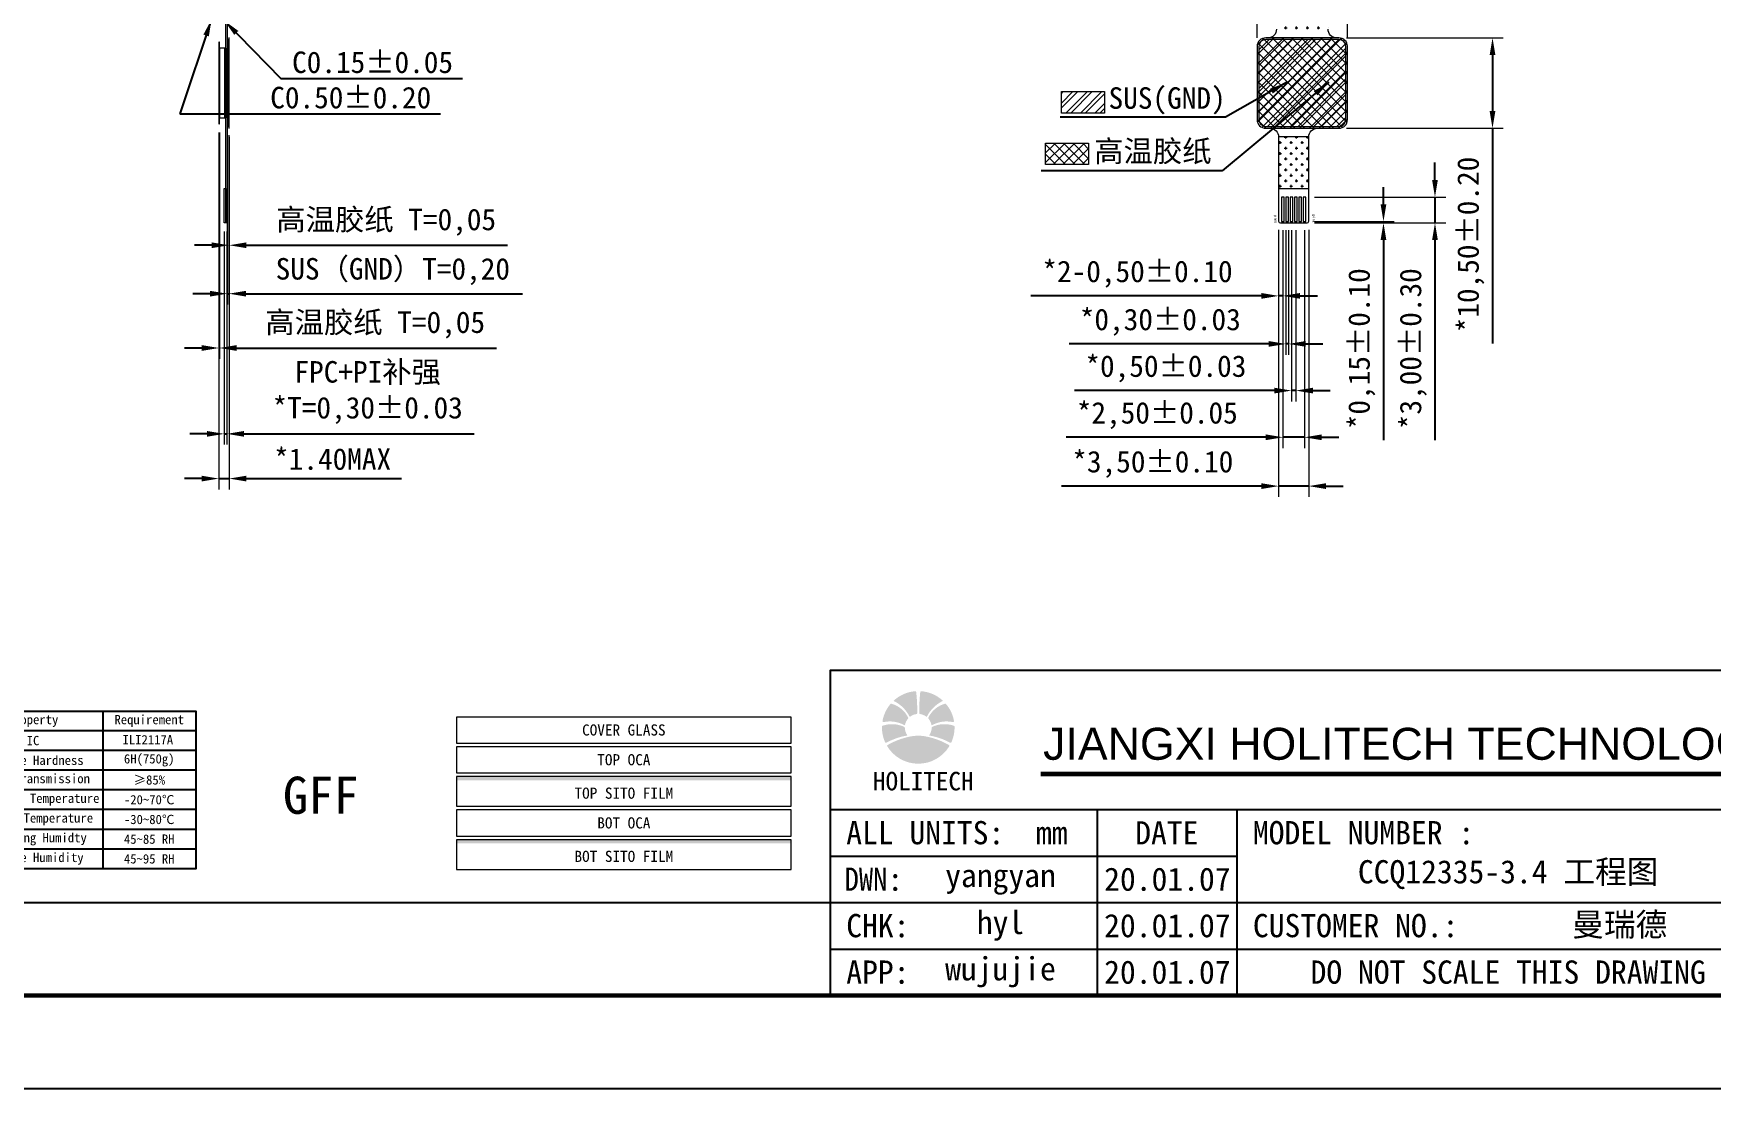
# Model space of a CAD drawing. Header units: millimetres. Extents: x 1950 to 4611, y 2266 to 2867.
# Drawn here: x 2155.8 to 2350.7, y 2546.2 to 2668.8 of the extents above; entities that cross this region are included whole.
import ezdxf

# ---------------------------------------------------------------- set-up
doc = ezdxf.new("R2010")
doc.units = ezdxf.units.MM
for name, color, linetype, lineweight in [('Cover Lens', 152, 'Continuous', 0), ('EMI', 5, 'Continuous', 0), ('FPC', 30, 'Continuous', 0), ('FPC Stiffener', 7, 'Continuous', 0), ('OCA', 3, 'Continuous', 0), ('Sensor', 6, 'Continuous', 0)]:
    doc.layers.add(name, color=color, linetype=linetype, lineweight=lineweight)
for name, color, linetype in [('Dim', 4, 'Continuous'), ('ITO', 6, 'Continuous'), ('Mylar', 2, 'Continuous')]:
    doc.layers.add(name, color=color, linetype=linetype)
doc.styles.add('Arial', font='arial.ttf')
doc.styles.add('宋体', font='')
doc.styles.get('宋体').set_extended_font_data('SimSun')
doc.dimstyles.new('DIM', dxfattribs={"dimtxt": 2.5, "dimasz": 2, "dimexe": 1.25, "dimexo": 1, "dimgap": 1, "dimtad": 1, "dimzin": 1, "dimtxsty": '宋体', "dimcen": 2.5, "dimazin": 0, "dimtfac": 1, "dimtmove": 0, "dimatfit": 3, "dimfxl": 0, "dimlwe": 0, "dimarcsym": 0})

# ---------------------------------------------------------------- blocks, each defined once
blk = doc.blocks.new('*D265')
at = {"layer": 'Defpoints', "color": 0}
for p in [(2178.273090047418, 2658.004123443041), (2178.473090047419, 2658.004123443041), (2178.473090047419, 2638.573944876743)]:
    blk.add_point(p, dxfattribs=at)
at = {"layer": 'Dim', "color": 0, "lineweight": 0}
for p, q in [((2178.273090047418, 2657.004123443041), (2178.273090047418, 2637.323944876743)), ((2178.473090047419, 2657.004123443041), (2178.473090047419, 2637.323944876743))]:
    blk.add_line(p, q, dxfattribs=at)
at = {"layer": 'Dim', "color": 0, "lineweight": -2}
for p, q in [((2176.273090047418, 2638.573944876743), (2174.273090047418, 2638.573944876743)), ((2178.273090047418, 2638.573944876743), (2178.473090047419, 2638.573944876743)), ((2180.473090047419, 2638.573944876743), (2212.584201158531, 2638.573944876743))]:
    blk.add_line(p, q, dxfattribs=at)
at = {"layer": 'Dim', "color": 0}
for points in [[(2176.273090047418, 2638.907278210076), (2176.273090047418, 2638.240611543409), (2178.273090047418, 2638.573944876743)], [(2180.473090047419, 2638.907278210076), (2180.473090047419, 2638.240611543409), (2178.473090047419, 2638.573944876743)]]:
    blk.add_solid(points, dxfattribs=at)
at = {"layer": 'Dim', "color": 0, "lineweight": 0, "insert": (2197.528645602975, 2641.143389321187), "char_height": 2.5, "attachment_point": 5, "style": '宋体'}
blk.add_mtext('SUS（GND）T=0,20', dxfattribs=at)
blk = doc.blocks.new('*D266')
at = {"layer": 'Defpoints', "color": 0}
for p in [(2177.323090047418, 2658.304123443041), (2177.373090047419, 2658.304123443041), (2177.373090047419, 2632.263485625994)]:
    blk.add_point(p, dxfattribs=at)
at = {"layer": 'Dim', "color": 0, "lineweight": 0}
for p, q in [((2177.323090047418, 2657.304123443041), (2177.323090047418, 2631.013485625994)), ((2177.373090047419, 2657.304123443041), (2177.373090047419, 2631.013485625994))]:
    blk.add_line(p, q, dxfattribs=at)
at = {"layer": 'Dim', "color": 0, "lineweight": -2}
for p, q in [((2175.323090047418, 2632.263485625994), (2173.323090047418, 2632.263485625994)), ((2177.323090047418, 2632.263485625994), (2177.373090047419, 2632.263485625994)), ((2179.373090047419, 2632.263485625994), (2209.581423380752, 2632.263485625994))]:
    blk.add_line(p, q, dxfattribs=at)
at = {"layer": 'Dim', "color": 0}
for points in [[(2175.323090047418, 2632.596818959327), (2175.323090047418, 2631.93015229266), (2177.323090047418, 2632.263485625994)], [(2179.373090047419, 2632.596818959327), (2179.373090047419, 2631.93015229266), (2177.373090047419, 2632.263485625994)]]:
    blk.add_solid(points, dxfattribs=at)
at = {"layer": 'Dim', "color": 0, "lineweight": 0, "insert": (2195.477256714085, 2634.937096737105), "char_height": 2.5, "attachment_point": 5, "style": '宋体'}
blk.add_mtext('高温胶纸 T=0,05', dxfattribs=at)
blk = doc.blocks.new('*D255')
at = {"layer": 'Defpoints', "color": 0}
for p in [(2177.323090047418, 2658.304123443041), (2178.52309004742, 2657.804123443041), (2178.52309004742, 2617.089011083444)]:
    blk.add_point(p, dxfattribs=at)
at = {"layer": 'Dim', "color": 0, "lineweight": 0}
for p, q in [((2177.323090047418, 2657.304123443041), (2177.323090047418, 2615.839011083444)), ((2178.52309004742, 2656.804123443041), (2178.52309004742, 2615.839011083444))]:
    blk.add_line(p, q, dxfattribs=at)
at = {"layer": 'Dim', "color": 0, "lineweight": -2}
for p, q in [((2175.323090047418, 2617.089011083444), (2173.323090047418, 2617.089011083444)), ((2177.323090047418, 2617.089011083444), (2178.52309004742, 2617.089011083444)), ((2180.52309004742, 2617.089011083444), (2198.536978936309, 2617.089011083444))]:
    blk.add_line(p, q, dxfattribs=at)
at = {"layer": 'Dim', "color": 0}
for points in [[(2175.323090047418, 2617.422344416778), (2175.323090047418, 2616.755677750111), (2177.323090047418, 2617.089011083444)], [(2180.52309004742, 2617.422344416778), (2180.52309004742, 2616.755677750111), (2178.52309004742, 2617.089011083444)]]:
    blk.add_solid(points, dxfattribs=at)
at = {"layer": 'Dim', "color": 0, "lineweight": 0, "insert": (2190.530034491865, 2619.339011083444), "char_height": 2.5, "attachment_point": 5, "style": '宋体'}
blk.add_mtext('{\\C2;*}1.40MAX', dxfattribs=at)
blk = doc.blocks.new('*D267')
at = {"layer": 'Defpoints', "color": 0}
for p in [(2177.923090047418, 2646.804123443041), (2178.223090047419, 2646.804123443041), (2177.923090047418, 2622.286105514007)]:
    blk.add_point(p, dxfattribs=at)
at = {"layer": 'Dim', "color": 0, "lineweight": 0}
for p, q in [((2177.923090047418, 2645.804123443041), (2177.923090047418, 2621.036105514007)), ((2178.223090047419, 2645.804123443041), (2178.223090047419, 2621.036105514007))]:
    blk.add_line(p, q, dxfattribs=at)
at = {"layer": 'Dim', "color": 0, "lineweight": -2}
for p, q in [((2175.923090047418, 2622.286105514007), (2173.923090047418, 2622.286105514007)), ((2177.923090047418, 2622.286105514007), (2178.223090047419, 2622.286105514007)), ((2180.223090047419, 2622.286105514007), (2206.986978936308, 2622.286105514007))]:
    blk.add_line(p, q, dxfattribs=at)
at = {"layer": 'Dim', "color": 0}
for points in [[(2175.923090047418, 2622.619438847341), (2175.923090047418, 2621.952772180674), (2177.923090047418, 2622.286105514007)], [(2180.223090047419, 2622.619438847341), (2180.223090047419, 2621.952772180674), (2178.223090047419, 2622.286105514007)]]:
    blk.add_solid(points, dxfattribs=at)
at = {"layer": 'Dim', "color": 0, "lineweight": 0, "insert": (2194.605034491864, 2627.084716625119), "char_height": 2.5, "attachment_point": 5, "style": '宋体'}
blk.add_mtext('FPC+PI补强\\P{\\C2;*}T=0,30%%P0.03', dxfattribs=at)
blk = doc.blocks.new('特性参数')
at = {"layer": 'Dim', "flags": 128}
for points in [[(-62.50194741176483, 31.82242008221692), (-62.5019474117662, 42.42989344295529), (-9.094947017729282e-13, 42.42989344295529), (-9.094947017729282e-13, 31.82242008221692)], [(-25.00077896470248, 42.42989344295529), (-25.00077896470384, 31.82242008221692)], [(-9.094947017729282e-13, 37.12615676258429), (-62.5019474117662, 37.12615676258429)], [(0, 31.82242008221692), (0, 0), (-62.50194741175892, 0), (-62.50194741176256, 31.82242008221692)], [(0, 31.82242008221692), (-62.50194741175892, 31.82242008221692)], [(-25.00077896470384, 31.82242008221692), (-25.00077896470702, 0)], [(0, 26.51868340184592), (-62.50194741175892, 26.51868340184592)], [(0, 21.21494672147765), (-62.50194741175892, 21.21494672147765)], [(0, 15.91121004110664), (-62.50194741175892, 15.91121004110664)], [(0, 10.60747336073928), (-62.50194741175892, 10.60747336073928)], [(0, 5.303736680368274), (-62.50194741175892, 5.303736680368274)]]:
    blk.add_lwpolyline(points, dxfattribs=at)
at = {"layer": 'Dim', "char_height": 2.500077896470442, "width": 9.326163987900191e-14, "attachment_point": 5, "style": '宋体'}
for s, insert in [('Property', (-43.75136318823388, 39.77802510277161)), ('Requirement', (-12.50038948235124, 39.77802510277161)), ('IC', (-43.75136318823388, 34.4742884224006)), ('Surface Hardness', (-43.75136318823297, 29.17055174203324)), ('Light Transmission', (-43.75136318823297, 23.86681506166224)), ('Operating Temperature', (-43.75136318823297, 18.56307838129123)), ('Storage Temperature', (-43.75136318823297, 13.25934170092296)), ('Operating Humidty', (-43.75136318823297, 7.955605020554685)), ('Storage Humidity', (-43.75136318823297, 2.651868340183682))]:
    blk.add_mtext(s, dxfattribs=dict(at, insert=insert))
blk = doc.blocks.new('HOLITECH')
h = blk.add_hatch(color=94)
h.set_gradient(color1=(0, 143, 0), color2=(255, 255, 0), tint=1, name='SPHERICAL')
edge = h.paths.add_edge_path()
edge.add_arc((-0.1830832347582145, -1.043674020013441), 4.367101844234435, 97.7798262540382, 127.0413251149676)
edge.add_arc((-2.892096416544518, 2.545918237935439), 0.1300000000001482, 206.9862268349366, 307.04132511499614, ccw=False)
edge.add_arc((-13.14048650722816, -2.672794543641771), 11.37062878921896, 26.98622683487357, 63.39548301360759)
edge.add_arc((-7.990164766995804, 7.610135414279284), 0.1300000000001142, 132.0553711426193, 243.3954830136484, ccw=False)
edge.add_arc((-0.1830832347582145, -1.043674020013441), 11.78499634388865, 94.9013541973153, 132.0553711425881, ccw=False)
edge.add_arc((-1.162230730762076, 10.37441629242539), 0.3250000000000163, 6.089298582743879, 94.90135419731553, ccw=False)
edge.add_arc((-61.88755424450392, 3.896222615349416), 61.39489363971696, -0.28113038328069706, 6.089298582750303, ccw=False)
edge.add_arc((-0.81823768731374, 3.605239674395875), 0.3249999999998697, 277.7798262540329, 358.1910647346718, ccw=False)
edge = h.paths.add_edge_path()
edge.add_arc((-4.873582475478088, -1.166297792078126), 0.3249999999999854, 1.4975430730339099, 65.14411431817848, ccw=False)
edge.add_arc((-0.183083234759124, -1.043674020013441), 4.367101844233858, 181.4975430730245, 214.2015881882942)
edge.add_arc((-3.902478742343192, -3.57152331448799), 0.1299999999999506, -80.134791760094, 34.20158818832158, ccw=False)
edge.add_arc((-0.1563196480351507, -25.11327155985521), 21.73505489191939, 99.86520823993209, 118.4052929153832)
edge.add_arc((-10.65040838275172, -5.709145105351126), 0.3250000000000212, 204.0233744117898, 298.4052929153554, ccw=False)
edge.add_arc((-0.1830832347582145, -1.043674020013782), 11.7849963438887, 178.8316168528916, 204.0233744117891, ccw=False)
edge.add_arc((-11.64069690403721, -0.8099964483656095), 0.3249999999999751, 108.8279899814425, 178.8316168528866, ccw=False)
edge.add_arc((-8.701604370186487, -9.429718854349517), 9.432023623487417, 65.14411431816421, 108.82798998144759, ccw=False)
edge = h.paths.add_edge_path()
edge.add_arc((-9.36791015724748, -8.878844060849588), 9.765425792504875, 61.17724591781393, 101.970827766661)
edge.add_arc((-11.46080208539615, 0.9921485969907735), 0.3250000000000069, 169.7673235738127, 281.9708277666717, ccw=False)
edge.add_arc((-0.1830832347582145, -1.043674020013668), 11.78499634388885, 139.9894566670372, 169.7673235738063, ccw=False)
edge.add_arc((-8.960594079362636, 6.324284962960974), 0.3249999999998676, 74.48873394389938, 139.9894566670215, ccw=False)
edge.add_arc((-11.1729941349322, -1.64728485364617), 8.597885793175422, 26.19716754630292, 74.48873394389858, ccw=False)
edge.add_arc((-3.749897559670899, 2.004875682429542), 0.3250000000001081, -40.520450902741516, 26.197167546310084, ccw=False)
edge.add_arc((-0.1830832347582145, -1.043674020013441), 4.367101844234476, 139.4795490972513, 169.2780043997368)
edge.add_arc((-4.601672190497993, -0.2070160028807777), 0.1300000000000006, 243.349994601729, 349.2780043997533, ccw=False)
edge = h.paths.add_edge_path()
edge.add_arc((-0.1830832347577598, -1.043674020013441), 4.367101844234435, 52.958674885032394, 82.2201737459618, ccw=False)
edge.add_arc((2.525929947028544, 2.545918237935439), 0.1300000000001482, 232.9586748850039, 333.0137731650634)
edge.add_arc((12.77432003771173, -2.672794543641771), 11.37062878921896, 116.60451698639241, 153.0137731651264, ccw=False)
edge.add_arc((7.623998297479829, 7.610135414279284), 0.1300000000001142, 296.6045169863517, 407.9446288573806)
edge.add_arc((-0.1830832347577598, -1.043674020013441), 11.78499634388865, 47.94462885741186, 85.0986458026847)
edge.add_arc((0.7960642612456468, 10.37441629242539), 0.3250000000000163, 85.09864580268453, 173.9107014172561)
edge.add_arc((61.52138777498749, 3.896222615349416), 61.39489363971696, 173.9107014172497, 180.2811303832807)
edge.add_arc((0.452071217797311, 3.605239674395875), 0.3249999999998697, 181.8089352653282, 262.2201737459671)
edge = h.paths.add_edge_path()
edge.add_arc((4.507416005962114, -1.166297792078126), 0.3249999999999854, 114.8558856818215, 178.5024569269661)
edge.add_arc((-0.183083234757305, -1.043674020013441), 4.367101844233858, 325.7984118117058, 358.5024569269755, ccw=False)
edge.add_arc((3.536312272826763, -3.57152331448799), 0.1299999999999506, 145.7984118116784, 260.1347917600941)
edge.add_arc((-0.2098468214812783, -25.11327155985521), 21.73505489191939, 61.5947070846168, 80.13479176006791, ccw=False)
edge.add_arc((10.28424191323575, -5.709145105351126), 0.3250000000000212, 241.5947070846446, 335.9766255882103)
edge.add_arc((-0.1830832347582145, -1.043674020013782), 11.7849963438887, 335.9766255882108, 361.1683831471083)
edge.add_arc((11.27453043452078, -0.8099964483656095), 0.3249999999999751, 1.168383147113416, 71.17201001855753)
edge.add_arc((8.335437900670513, -9.429718854349517), 9.432023623487417, 71.17201001855238, 114.8558856818358)
edge = h.paths.add_edge_path()
edge.add_arc((9.00174368773105, -8.878844060849588), 9.765425792504875, 78.02917223333901, 118.82275408218601, ccw=False)
edge.add_arc((11.09463561588018, 0.9921485969907735), 0.3250000000000069, 258.0291722333283, 370.2326764261873)
edge.add_arc((-0.1830832347582145, -1.043674020013668), 11.78499634388885, 10.23267642619374, 40.01054333296282)
edge.add_arc((8.594427609846662, 6.324284962960974), 0.3249999999998676, 40.0105433329785, 105.5112660561006)
edge.add_arc((10.80682766541577, -1.64728485364617), 8.597885793175422, 105.5112660561014, 153.8028324536971)
edge.add_arc((3.383731090154924, 2.004875682429542), 0.3250000000001081, 153.8028324536899, 220.5204509027415)
edge.add_arc((-0.1830832347582145, -1.043674020013441), 4.367101844234476, 10.721995600263199, 40.52045090274868, ccw=False)
edge.add_arc((4.235505720981564, -0.2070160028807777), 0.1300000000000006, 190.7219956002467, 296.650005398271)
edge = h.paths.add_edge_path()
edge.add_arc((-0.1830832347582145, -16.74353248954515), 13, 79.01266659772953, 100.9873334022705)
edge.add_arc((1.98611279196075, -27.91626521556407), 24.38136055001271, 100.9873334022703, 119.7578517505367)
edge.add_arc((-9.953912373059666, -7.032197556918391), 0.325, 119.7578517505274, 211.5040571619366)
edge.add_arc((-0.1830832347582145, -1.043674020013441), 11.78499634388876, 211.5040571619304, 328.4963594451465)
edge.add_arc((9.587789446828992, -7.032126511447586), 0.3249999999999915, 328.4963594451419, 421.5480495951247)
edge.add_arc((-2.352279261476724, -27.91626521556407), 24.38136055001271, 60.25954825181987, 79.01266659772966)
at = {"color": 94, "true_color": 0x00ad00, "insert": (1.452665850140889, -18.53004855065602), "char_height": 6, "attachment_point": 5, "style": '宋体'}
blk.add_mtext('HOLITECH', dxfattribs=at)
blk = doc.blocks.new('工程图框')
at = {"color": 4}
blk.add_lwpolyline([(-525, 0), (0, 0), (0, 371.2500000000005), (-525, 371.2500000000005)], close=True, dxfattribs=at)
at = {"const_width": 0.625}
blk.add_lwpolyline([(-512.5, 12.5), (-12.5, 12.5), (-12.5, 358.7500000000005), (-512.5, 358.7500000000005)], close=True, dxfattribs=at)
at = {"color": 0}
for points in [[(-179.1666666666661, 12.5), (-179.1666666666661, 56.25), (-12.5, 56.25), (-12.5, 12.5), (-179.1000006933864, 12.5)], [(-179.1666666666661, 37.5), (-12.5, 37.5)], [(-143.2291666666661, 12.5), (-143.2291666666661, 37.5)], [(-179.1666666666661, 31.25), (-124.4791666666661, 31.25)], [(-512.5, 25), (-51.5625, 25)], [(-179.1666666666661, 18.75), (-12.5, 18.75)]]:
    blk.add_lwpolyline(points, dxfattribs=at)
at = {"color": 1, "const_width": 0.625, "flags": 128}
blk.add_lwpolyline([(-150.8714327149737, 42.31321795024542), (-22.74643271497371, 42.31321795024542)], dxfattribs=at)
blk.add_lwpolyline([(-124.4791666666661, 12.49999999999818), (-124.4791666666661, 37.5)])
at = {"xscale": 0.4144504980115298, "yscale": 0.4144504980114926, "zscale": 0.4144504980114861}
blk.add_blockref('HOLITECH', (-167.2811648118332, 48.99384795242304), dxfattribs=at)
at = {"color": 4, "insert": (-150.5606433241592, 45.95535683883872), "char_height": 4.3, "attachment_point": 4, "style": 'Arial'}
blk.add_mtext('{\\C3;JIANGXI HOLITECH TECHNOLOGY CO.,LTD.}', dxfattribs=at)
at = {"color": 0, "char_height": 3.125, "width": 4.884981308350689e-13, "attachment_point": 4, "style": '宋体'}
for s, insert in [(' ALL UNITS:  mm', (-179.1666666666661, 34.375)), ('{\\W0.9; DWN}:', (-179.1666666666661, 28.125)), (' CHK:', (-179.1666666666661, 21.875)), (' APP:', (-179.1666666666661, 15.625))]:
    blk.add_mtext(s, dxfattribs=dict(at, insert=insert))
at = {"color": 0, "char_height": 3.125, "attachment_point": 4, "style": '宋体'}
for s, insert in [(' MODEL NUMBER :', (-124.4791666666661, 34.375)), ('{\\C256; CUSTOMER NO.:}', (-124.4791666666661, 21.87499999999937))]:
    blk.add_mtext(s, dxfattribs=dict(at, insert=insert))
at = {"color": 1, "insert": (-88.02083333333212, 15.625), "char_height": 3.125, "width": 6.661338147750939e-13, "attachment_point": 5, "style": '宋体'}
blk.add_mtext('DO NOT SCALE THIS DRAWING', dxfattribs=at)
at = {"layer": 'Dim', "color": 0, "insert": (-133.9254095247325, 34.375), "char_height": 3.125, "attachment_point": 5, "style": '宋体'}
blk.add_mtext('DATE', dxfattribs=at)
blk = doc.blocks.new('*D268')
at = {"layer": 'Defpoints', "color": 0}
for p in [(2308.457118114598, 2672.030363363927), (2297.957118114598, 2667.304123443042), (2308.457118114598, 2667.304123443041)]:
    blk.add_point(p, dxfattribs=at)
at = {"layer": 'Dim', "color": 0, "lineweight": 0}
for p, q in [((2297.957118114598, 2668.304123443042), (2297.957118114598, 2673.280363363927)), ((2308.457118114598, 2668.304123443041), (2308.457118114598, 2673.280363363927))]:
    blk.add_line(p, q, dxfattribs=at)
at = {"layer": 'Dim', "color": 0, "lineweight": -2}
for p, q in [((2299.957118114598, 2672.030363363927), (2306.457118114598, 2672.030363363927)), ((2308.457118114598, 2672.030363363927), (2333.484895892376, 2672.030363363927))]:
    blk.add_line(p, q, dxfattribs=at)
at = {"layer": 'Dim', "color": 0}
for points in [[(2299.957118114598, 2672.36369669726), (2299.957118114598, 2671.697030030593), (2297.957118114598, 2672.030363363927)], [(2306.457118114598, 2672.36369669726), (2306.457118114598, 2671.697030030593), (2308.457118114598, 2672.030363363927)]]:
    blk.add_solid(points, dxfattribs=at)
at = {"layer": 'Dim', "color": 0, "insert": (2321.971007003487, 2674.55119669726), "char_height": 2.5, "attachment_point": 5, "style": '宋体'}
blk.add_mtext('{\\C2;*}10,50%%P0.20', dxfattribs=at)
blk = doc.blocks.new('*D269')
at = {"layer": 'Defpoints', "color": 0}
for p in [(2307.332118114598, 2668.304123443041), (2307.332118114598, 2657.804123443041), (2325.306545555874, 2657.804123443041)]:
    blk.add_point(p, dxfattribs=at)
at = {"layer": 'Dim', "color": 0, "lineweight": 0}
for p, q in [((2308.332118114598, 2668.304123443041), (2326.556545555874, 2668.304123443041)), ((2308.332118114598, 2657.804123443041), (2326.556545555874, 2657.804123443041))]:
    blk.add_line(p, q, dxfattribs=at)
at = {"layer": 'Dim', "color": 0, "lineweight": -2}
for p, q in [((2325.306545555874, 2666.304123443041), (2325.306545555874, 2659.804123443041)), ((2325.306545555874, 2657.804123443041), (2325.306545555874, 2632.776345665263))]:
    blk.add_line(p, q, dxfattribs=at)
at = {"layer": 'Dim', "color": 0}
for points in [[(2324.97321222254, 2666.304123443041), (2325.639878889207, 2666.304123443041), (2325.306545555874, 2668.304123443041)], [(2324.97321222254, 2659.804123443041), (2325.639878889207, 2659.804123443041), (2325.306545555874, 2657.804123443041)]]:
    blk.add_solid(points, dxfattribs=at)
at = {"layer": 'Dim', "color": 0, "insert": (2322.78571222254, 2644.290234554153), "char_height": 2.5, "attachment_point": 5, "rotation": 90, "style": '宋体'}
blk.add_mtext('{\\C2;*}10,50%%P0.20', dxfattribs=at)
blk = doc.blocks.new('*D270')
at = {"layer": 'Defpoints', "color": 0}
for p in [(2300.457118114598, 2647.004123443041), (2300.957118114598, 2646.954123443041), (2300.457118114598, 2638.321958028188)]:
    blk.add_point(p, dxfattribs=at)
at = {"layer": 'Dim', "color": 0, "lineweight": 0}
for p, q in [((2300.457118114598, 2646.004123443041), (2300.457118114598, 2637.071958028188)), ((2300.957118114598, 2645.954123443041), (2300.957118114598, 2637.071958028188))]:
    blk.add_line(p, q, dxfattribs=at)
at = {"layer": 'Dim', "color": 0, "lineweight": -2}
for p, q in [((2298.457118114598, 2638.321958028188), (2271.651562559042, 2638.321958028188)), ((2300.957118114598, 2638.321958028188), (2300.457118114598, 2638.321958028188)), ((2302.957118114598, 2638.321958028188), (2304.957118114598, 2638.321958028188))]:
    blk.add_line(p, q, dxfattribs=at)
at = {"layer": 'Dim', "color": 0}
for points in [[(2298.457118114598, 2638.655291361521), (2298.457118114598, 2637.988624694854), (2300.457118114598, 2638.321958028188)], [(2302.957118114598, 2638.655291361521), (2302.957118114598, 2637.988624694854), (2300.957118114598, 2638.321958028188)]]:
    blk.add_solid(points, dxfattribs=at)
at = {"layer": 'Dim', "color": 0, "insert": (2284.05434033682, 2640.842791361521), "char_height": 2.5, "attachment_point": 5, "style": '宋体'}
blk.add_mtext('{\\C2;*}2-0,50%%P0.10', dxfattribs=at)
blk = doc.blocks.new('*D271')
at = {"layer": 'Defpoints', "color": 0}
for p in [(2301.307118114597, 2646.954123443041), (2301.607118114598, 2646.954123443041), (2301.307118114597, 2632.737604193872)]:
    blk.add_point(p, dxfattribs=at)
at = {"layer": 'Dim', "color": 0, "lineweight": 0}
for p, q in [((2301.307118114597, 2645.954123443041), (2301.307118114597, 2631.487604193872)), ((2301.607118114598, 2645.954123443041), (2301.607118114598, 2631.487604193872))]:
    blk.add_line(p, q, dxfattribs=at)
at = {"layer": 'Dim', "color": 0, "lineweight": -2}
for p, q in [((2299.307118114597, 2632.737604193872), (2276.098784781264, 2632.737604193872)), ((2301.607118114598, 2632.737604193872), (2301.307118114597, 2632.737604193872)), ((2303.607118114598, 2632.737604193872), (2305.607118114598, 2632.737604193872))]:
    blk.add_line(p, q, dxfattribs=at)
at = {"layer": 'Dim', "color": 0}
for points in [[(2299.307118114597, 2633.070937527206), (2299.307118114597, 2632.404270860539), (2301.307118114597, 2632.737604193872)], [(2303.607118114598, 2633.070937527206), (2303.607118114598, 2632.404270860539), (2301.607118114598, 2632.737604193872)]]:
    blk.add_solid(points, dxfattribs=at)
at = {"layer": 'Dim', "color": 0, "insert": (2286.702951447931, 2635.258437527206), "char_height": 2.5, "attachment_point": 5, "style": '宋体'}
blk.add_mtext('{\\C2;*}0,30%%P0.03', dxfattribs=at)
blk = doc.blocks.new('*D272')
at = {"layer": 'Defpoints', "color": 0}
for p in [(2301.957118114598, 2646.954123443041), (2302.457118114598, 2646.954123443041), (2301.957118114598, 2627.315932391143)]:
    blk.add_point(p, dxfattribs=at)
at = {"layer": 'Dim', "color": 0, "lineweight": 0}
for p, q in [((2301.957118114598, 2645.954123443041), (2301.957118114598, 2626.065932391143)), ((2302.457118114598, 2645.954123443041), (2302.457118114598, 2626.065932391143))]:
    blk.add_line(p, q, dxfattribs=at)
at = {"layer": 'Dim', "color": 0, "lineweight": -2}
for p, q in [((2299.957118114598, 2627.315932391143), (2276.748784781264, 2627.315932391143)), ((2302.457118114598, 2627.315932391143), (2301.957118114598, 2627.315932391143)), ((2304.457118114598, 2627.315932391143), (2306.457118114598, 2627.315932391143))]:
    blk.add_line(p, q, dxfattribs=at)
at = {"layer": 'Dim', "color": 0}
for points in [[(2299.957118114598, 2627.649265724477), (2299.957118114598, 2626.98259905781), (2301.957118114598, 2627.315932391143)], [(2304.457118114598, 2627.649265724477), (2304.457118114598, 2626.98259905781), (2302.457118114598, 2627.315932391143)]]:
    blk.add_solid(points, dxfattribs=at)
at = {"layer": 'Dim', "color": 0, "insert": (2287.352951447931, 2629.836765724477), "char_height": 2.5, "attachment_point": 5, "style": '宋体'}
blk.add_mtext('{\\C2;*}0,50%%P0.03', dxfattribs=at)
blk = doc.blocks.new('*D273')
at = {"layer": 'Defpoints', "color": 0}
for p in [(2300.957118114598, 2646.954123443041), (2303.457118114598, 2646.954123443041), (2300.957118114598, 2621.888169799182)]:
    blk.add_point(p, dxfattribs=at)
at = {"layer": 'Dim', "color": 0, "lineweight": 0}
for p, q in [((2300.957118114598, 2645.954123443041), (2300.957118114598, 2620.638169799182)), ((2303.457118114598, 2645.954123443041), (2303.457118114598, 2620.638169799182))]:
    blk.add_line(p, q, dxfattribs=at)
at = {"layer": 'Dim', "color": 0, "lineweight": -2}
for p, q in [((2298.957118114598, 2621.888169799182), (2275.748784781264, 2621.888169799182)), ((2303.457118114598, 2621.888169799182), (2300.957118114598, 2621.888169799182)), ((2305.457118114598, 2621.888169799182), (2307.457118114598, 2621.888169799182))]:
    blk.add_line(p, q, dxfattribs=at)
at = {"layer": 'Dim', "color": 0}
for points in [[(2298.957118114598, 2622.221503132515), (2298.957118114598, 2621.554836465848), (2300.957118114598, 2621.888169799182)], [(2305.457118114598, 2622.221503132515), (2305.457118114598, 2621.554836465848), (2303.457118114598, 2621.888169799182)]]:
    blk.add_solid(points, dxfattribs=at)
at = {"layer": 'Dim', "color": 0, "insert": (2286.352951447931, 2624.409003132515), "char_height": 2.5, "attachment_point": 5, "style": '宋体'}
blk.add_mtext('{\\C2;*}2,50%%P0.05', dxfattribs=at)
blk = doc.blocks.new('*D274')
at = {"layer": 'Defpoints', "color": 0}
for p in [(2300.457118114598, 2647.004123443041), (2303.957118114598, 2647.004123443041), (2300.457118114598, 2616.213862430745)]:
    blk.add_point(p, dxfattribs=at)
at = {"layer": 'Dim', "color": 0, "lineweight": 0}
for p, q in [((2300.457118114598, 2646.004123443041), (2300.457118114598, 2614.963862430745)), ((2303.957118114598, 2646.004123443041), (2303.957118114598, 2614.963862430745))]:
    blk.add_line(p, q, dxfattribs=at)
at = {"layer": 'Dim', "color": 0, "lineweight": -2}
for p, q in [((2298.457118114598, 2616.213862430745), (2275.207118114598, 2616.213862430745)), ((2303.957118114598, 2616.213862430745), (2300.457118114598, 2616.213862430745)), ((2305.957118114598, 2616.213862430745), (2307.957118114598, 2616.213862430745))]:
    blk.add_line(p, q, dxfattribs=at)
at = {"layer": 'Dim', "color": 0}
for points in [[(2298.457118114598, 2616.547195764079), (2298.457118114598, 2615.880529097412), (2300.457118114598, 2616.213862430745)], [(2305.957118114598, 2616.547195764079), (2305.957118114598, 2615.880529097412), (2303.957118114598, 2616.213862430745)]]:
    blk.add_solid(points, dxfattribs=at)
at = {"layer": 'Dim', "color": 0, "insert": (2285.832118114598, 2618.734695764079), "char_height": 2.5, "attachment_point": 5, "style": '宋体'}
blk.add_mtext('{\\C2;*}3,50%%P0.10', dxfattribs=at)
blk = doc.blocks.new('*D275')
at = {"layer": 'Defpoints', "color": 0}
for p in [(2303.607118114598, 2646.954123443041), (2303.607118114598, 2646.804123443041), (2312.638226745291, 2646.804123443041)]:
    blk.add_point(p, dxfattribs=at)
at = {"layer": 'Dim', "color": 0, "lineweight": -2}
for p, q in [((2312.638226745291, 2648.954123443041), (2312.638226745291, 2650.954123443041)), ((2312.638226745291, 2646.954123443041), (2312.638226745291, 2646.804123443041)), ((2312.638226745291, 2644.804123443041), (2312.638226745291, 2621.554123443041))]:
    blk.add_line(p, q, dxfattribs=at)
at = {"layer": 'Dim', "color": 0, "lineweight": 0}
for p, q in [((2304.607118114598, 2646.954123443041), (2313.888226745291, 2646.954123443041)), ((2304.607118114598, 2646.804123443041), (2313.888226745291, 2646.804123443041))]:
    blk.add_line(p, q, dxfattribs=at)
at = {"layer": 'Dim', "color": 0}
for points in [[(2312.304893411958, 2648.954123443041), (2312.971560078625, 2648.954123443041), (2312.638226745291, 2646.954123443041)], [(2312.304893411958, 2644.804123443041), (2312.971560078625, 2644.804123443041), (2312.638226745291, 2646.804123443041)]]:
    blk.add_solid(points, dxfattribs=at)
at = {"layer": 'Dim', "color": 0, "insert": (2310.117393411957, 2632.179123443042), "char_height": 2.5, "attachment_point": 5, "rotation": 90, "style": '宋体'}
blk.add_mtext('{\\C2;*}0,15%%P0.10', dxfattribs=at)
blk = doc.blocks.new('*D276')
at = {"layer": 'Defpoints', "color": 0}
for p in [(2303.607118114598, 2649.804123443041), (2303.607118114598, 2646.804123443041), (2318.620548999233, 2646.804123443041)]:
    blk.add_point(p, dxfattribs=at)
at = {"layer": 'Dim', "color": 0, "lineweight": -2}
for p, q in [((2318.620548999233, 2651.804123443041), (2318.620548999233, 2653.804123443041)), ((2318.620548999233, 2649.804123443041), (2318.620548999233, 2646.804123443041)), ((2318.620548999233, 2644.804123443041), (2318.620548999233, 2621.554123443041))]:
    blk.add_line(p, q, dxfattribs=at)
at = {"layer": 'Dim', "color": 0, "lineweight": 0}
for p, q in [((2304.607118114598, 2649.804123443041), (2319.870548999233, 2649.804123443041)), ((2304.607118114598, 2646.804123443041), (2319.870548999233, 2646.804123443041))]:
    blk.add_line(p, q, dxfattribs=at)
at = {"layer": 'Dim', "color": 0}
for points in [[(2318.2872156659, 2651.804123443041), (2318.953882332567, 2651.804123443041), (2318.620548999233, 2649.804123443041)], [(2318.2872156659, 2644.804123443041), (2318.953882332567, 2644.804123443041), (2318.620548999233, 2646.804123443041)]]:
    blk.add_solid(points, dxfattribs=at)
at = {"layer": 'Dim', "color": 0, "insert": (2316.099715665899, 2632.179123443042), "char_height": 2.5, "attachment_point": 5, "rotation": 90, "style": '宋体'}
blk.add_mtext('{\\C2;*}3,00%%P0.30', dxfattribs=at)
blk = doc.blocks.new('*D256')
at = {"layer": 'Defpoints', "color": 0}
for p in [(2178.473090047419, 2657.804123443041), (2178.52309004742, 2657.804123443041), (2178.52309004742, 2644.204586875196)]:
    blk.add_point(p, dxfattribs=at)
at = {"layer": 'Dim', "color": 0, "lineweight": 0}
for p, q in [((2178.473090047419, 2656.804123443041), (2178.473090047419, 2642.954586875196)), ((2178.52309004742, 2656.804123443041), (2178.52309004742, 2642.954586875196))]:
    blk.add_line(p, q, dxfattribs=at)
at = {"layer": 'Dim', "color": 0, "lineweight": -2}
for p, q in [((2176.473090047419, 2644.204586875196), (2174.473090047419, 2644.204586875196)), ((2178.473090047419, 2644.204586875196), (2178.52309004742, 2644.204586875196)), ((2180.52309004742, 2644.204586875196), (2210.862153140105, 2644.204586875196))]:
    blk.add_line(p, q, dxfattribs=at)
at = {"layer": 'Dim', "color": 0}
for points in [[(2176.473090047419, 2644.537920208529), (2176.473090047419, 2643.871253541862), (2178.473090047419, 2644.204586875196)], [(2180.52309004742, 2644.537920208529), (2180.52309004742, 2643.871253541862), (2178.52309004742, 2644.204586875196)]]:
    blk.add_solid(points, dxfattribs=at)
at = {"layer": 'Dim', "color": 0, "lineweight": 0, "insert": (2196.757986473438, 2646.878197986307), "char_height": 2.5, "attachment_point": 5, "style": '宋体'}
blk.add_mtext('高温胶纸 T=0,05', dxfattribs=at)

msp = doc.modelspace()

# ---------------------------------------------------------------- hatches: boundary and pattern name
at = {"layer": 'EMI', "lineweight": 0}
h = msp.add_hatch(dxfattribs=at)
h.set_pattern_fill('CROSS', color=256, scale=0.1, style=0)
h.set_pattern_definition([(0, (-180.4662944054512, 11.36060514264545), (0.635, 0.635), [0.3175, -0.9525000000000001]), (90, (-180.3075444054507, 11.20185514264494), (-0.635, 0.635), [0.3175, -0.9525000000000001])])
h.paths.add_polyline_path([(2300.457118114598, 2656.804123443041), (2300.457118114598, 2650.804123443041), (2303.957118114598, 2650.804123443041), (2303.957118114598, 2656.804123443041)])
edge = h.paths.add_edge_path()
edge.add_line((2312.807118114598, 2683.230294453441), (2293.607118114598, 2683.230294453441))
edge.add_line((2293.607118114598, 2683.230294453441), (2293.607118114598, 2682.830294453441))
edge.add_arc((2294.607118114598, 2682.830294453441), 1, 180, 270)
edge.add_line((2294.607118114598, 2681.830294453441), (2299.207118114608, 2681.830294453441))
edge.add_arc((2299.207714789919, 2680.830871668342), 0.9994229632123934, -0.3591850106748211, 90.03420671760182, ccw=False)
edge.add_line((2300.207118114598, 2680.824606365741), (2300.207118114598, 2669.304123443041))
edge.add_line((2300.207118114598, 2669.304123443041), (2306.207118114598, 2669.304123443041))
edge.add_line((2306.207118114598, 2669.304123443041), (2306.207118114598, 2680.824606365741))
edge.add_arc((2307.206513390384, 2680.830879671711), 0.9994149646823255, 89.9653315721655, 180.3596467220819, ccw=False)
edge.add_line((2307.207118114567, 2681.830294453441), (2311.807118114598, 2681.830294453441))
edge.add_arc((2311.807118114598, 2682.830294453441), 1, 270, 360)
edge.add_line((2312.807118114598, 2682.830294453441), (2312.807118114598, 2683.230294453441))
at = {"layer": 'FPC', "lineweight": 0}
msp.add_hatch(color=3, dxfattribs=at).paths.add_polyline_path([(2178.123090047419, 2659.004123443041), (2178.023090047418, 2659.004123443041), (2178.023090047418, 2667.104123443041), (2178.123090047419, 2667.104123443041)])
at = {"layer": 'FPC Stiffener', "lineweight": 0}
h = msp.add_hatch(dxfattribs=at)
h.set_pattern_fill('ANSI32', color=256, scale=0.2, style=0)
h.set_pattern_definition([(45, (-180.4662944054512, 11.36060514264545), (-1.347038418160373, 1.347038418160373), []), (45, (-179.5682684054509, 11.36060514264545), (-1.347038418160373, 1.347038418160373), [])])
edge = h.paths.add_edge_path()
edge.add_line((2308.257118114598, 2658.804123443041), (2308.257118114598, 2667.304123443041))
edge.add_arc((2307.457118114598, 2667.304123443042), 0.8000000000006366, 359.9999999999674, 449.9999999999674)
edge.add_line((2307.457118114598, 2668.104123443042), (2298.957118114598, 2668.104123443041))
edge.add_arc((2298.957118114598, 2667.304123443042), 0.7999999999997272, 89.99999999996743, 179.9999999999674)
edge.add_line((2298.157118114598, 2667.304123443042), (2298.157118114598, 2658.804123443041))
edge.add_arc((2298.957118114598, 2658.804123443041), 0.8000000000001819, 180, 270)
edge.add_line((2298.957118114598, 2658.004123443041), (2307.457118114598, 2658.004123443042))
edge.add_arc((2307.457118114599, 2658.804123443041), 0.7999999999992724, 269.9999999999349, 360)
h = msp.add_hatch(dxfattribs=at)
h.set_pattern_fill('ANSI32', color=256, scale=0.125, style=0)
h.set_pattern_definition([(45, (1053.837858654593, 2035.402891431133), (-0.8418990113502332, 0.8418990113502333), []), (45, (1054.399124904593, 2035.402891431133), (-0.8418990113502332, 0.8418990113502333), [])])
h.paths.add_polyline_path([(2280.226245280285, 2659.556749493498), (2275.226245280285, 2659.556749493498), (2275.226245280285, 2662.056749493498), (2280.226245280285, 2662.056749493498)])
at = {"layer": 'Mylar', "lineweight": 0}
h = msp.add_hatch(dxfattribs=at)
h.set_pattern_fill('ANSI37', color=256, scale=0.25, style=0)
h.set_pattern_definition([(45, (3.120264804011413, 12.27959606754484), (-0.561266007566822, 0.5612660075668221), []), (135, (3.120264804011413, 12.27959606754484), (-0.5612660075668221, -0.561266007566822), [])])
edge = h.paths.add_edge_path()
edge.add_line((2297.957118114598, 2667.304123443042), (2297.957118114598, 2658.804123443041))
edge.add_arc((2298.957118114598, 2658.804123443042), 0.9999999999995453, 180.0000000000261, 270.000000000026)
edge.add_line((2298.957118114598, 2657.804123443042), (2307.457118114598, 2657.804123443042))
edge.add_arc((2307.457118114598, 2658.804123443042), 0.9999999999995453, 269.9999999999739, 359.999999999974)
edge.add_line((2308.457118114598, 2658.804123443041), (2308.457118114598, 2667.304123443041))
edge.add_arc((2307.457118114598, 2667.304123443042), 1.000000000000455, 359.999999999974, 449.999999999974)
edge.add_line((2307.457118114598, 2668.304123443042), (2298.957118114598, 2668.304123443042))
edge.add_arc((2298.957118114598, 2667.304123443042), 1, 90, 180)
h = msp.add_hatch(dxfattribs=at)
h.set_pattern_fill('ANSI37', color=256, scale=0.25, style=0)
h.set_pattern_definition([(45, (1053.661283758708, 2047.001486994717), (-0.561266007566822, 0.5612660075668221), []), (135, (1053.661283758708, 2047.001486994717), (-0.5612660075668221, -0.561266007566822), [])])
h.paths.add_polyline_path([(2278.374232992579, 2653.573541869293), (2273.374232992579, 2653.573541869293), (2273.374232992579, 2656.073541869293), (2278.374232992579, 2656.073541869293)])

# ---------------------------------------------------------------- linework, layer by layer
at = {"layer": 'Cover Lens', "lineweight": 0}
msp.add_lwpolyline([(2204.933079927048, 2586.353590381515), (2243.813079927049, 2586.353590381515), (2243.813079927049, 2589.377590381515), (2204.933079927048, 2589.377590381515)], close=True, dxfattribs=at)
at = {"layer": 'EMI'}
msp.add_lwpolyline([(2300.457118114598, 2656.804123443041), (2300.457118114598, 2650.804123443041), (2303.957118114598, 2650.804123443041), (2303.957118114598, 2656.804123443041)], close=True, dxfattribs=at)
at = {"layer": 'FPC', "lineweight": 0}
for points in [[(2178.223090047419, 2646.804123443041), (2178.123090047419, 2646.804123443041), (2178.123090047419, 2685.730294453441), (2178.273090047418, 2685.730294453441), (2178.273090047418, 2649.804123443041), (2178.223090047419, 2649.804123443041)], [(2178.273090047418, 2658.004123443041), (2178.473090047419, 2658.004123443041), (2178.473090047419, 2668.104123443041), (2178.273090047418, 2668.104123443041)], [(2177.373090047419, 2659.004123443041), (2178.023090047418, 2659.004123443041), (2178.023090047418, 2667.104123443041), (2177.373090047419, 2667.104123443041)]]:
    msp.add_lwpolyline(points, close=True, dxfattribs=at)
at = {"layer": 'FPC'}
msp.add_lwpolyline([(2300.207118114598, 2669.304123443041, -0.414213562373095), (2299.207118114598, 2668.304123443041), (2298.957118114598, 2668.304123443041, 0.414213562373095), (2297.957118114598, 2667.304123443041), (2297.957118114598, 2658.804123443041, 0.414213562373095), (2298.957118114598, 2657.804123443041), (2299.457118114598, 2657.804123443041, -0.414213562373095), (2300.457118114598, 2656.804123443041), (2300.457118114598, 2647.004123443041, 0.414213562373095), (2300.657118114598, 2646.804123443041), (2303.757118114597, 2646.804123443041, 0.414213562373095), (2303.957118114598, 2647.004123443041), (2303.957118114598, 2656.804123443041, -0.414213562373095), (2304.957118114598, 2657.804123443041), (2307.457118114598, 2657.804123443041, 0.414213562373095), (2308.457118114598, 2658.804123443041), (2308.457118114598, 2667.304123443041, 0.414213562373095), (2307.457118114598, 2668.304123443041), (2307.207118114598, 2668.304123443041, -0.414213562373095), (2306.207118114598, 2669.304123443041)], format="xyb", dxfattribs=at)
msp.add_lwpolyline([(2297.957118114598, 2667.304123443042), (2297.957118114598, 2658.804123443041, 0.414213562373015), (2298.957118114598, 2657.804123443042), (2307.457118114598, 2657.804123443042, 0.4142135623731483), (2308.457118114598, 2658.804123443041), (2308.457118114598, 2667.304123443041, 0.4142135623730818), (2307.457118114598, 2668.304123443042), (2298.957118114598, 2668.304123443042, 0.414213562373015)], format="xyb", close=True, dxfattribs=at)
at = {"layer": 'FPC', "color": 3, "lineweight": 0}
msp.add_lwpolyline([(2178.123090047419, 2659.004123443041), (2178.023090047418, 2659.004123443041), (2178.023090047418, 2667.104123443041), (2178.123090047419, 2667.104123443041)], close=True, dxfattribs=at)
at = {"layer": 'FPC'}
for points in [[(2300.807118114597, 2646.954123443041), (2301.107118114598, 2646.954123443041), (2301.107118114598, 2649.804123443041), (2300.807118114597, 2649.804123443041)], [(2301.307118114597, 2646.954123443041), (2301.607118114598, 2646.954123443041), (2301.607118114598, 2649.804123443041), (2301.307118114597, 2649.804123443041)], [(2301.807118114597, 2646.954123443041), (2302.107118114598, 2646.954123443041), (2302.107118114598, 2649.804123443041), (2301.807118114597, 2649.804123443041)], [(2302.307118114597, 2646.954123443041), (2302.607118114598, 2646.954123443041), (2302.607118114598, 2649.804123443041), (2302.307118114597, 2649.804123443041)], [(2302.807118114597, 2646.954123443041), (2303.107118114598, 2646.954123443041), (2303.107118114598, 2649.804123443041), (2302.807118114597, 2649.804123443041)], [(2303.307118114597, 2646.954123443041), (2303.607118114598, 2646.954123443041), (2303.607118114598, 2649.804123443041), (2303.307118114597, 2649.804123443041)]]:
    msp.add_lwpolyline(points, close=True, dxfattribs=at)
at = {"layer": 'FPC Stiffener', "lineweight": 0}
msp.add_lwpolyline([(2308.257118114598, 2658.804123443041), (2308.257118114598, 2667.304123443041, 0.4142135623732615), (2307.457118114598, 2668.104123443042), (2298.957118114598, 2668.104123443041, 0.414213562373095), (2298.157118114598, 2667.304123443042), (2298.157118114598, 2658.804123443041, 0.414213562373095), (2298.957118114598, 2658.004123443041), (2307.457118114598, 2658.004123443042, 0.414213562373428)], format="xyb", close=True, dxfattribs=at)
msp.add_lwpolyline([(2280.226245280285, 2659.556749493498), (2275.226245280285, 2659.556749493498), (2275.226245280285, 2662.056749493498), (2280.226245280285, 2662.056749493498)], close=True, dxfattribs=at)
at = {"layer": 'FPC Stiffener', "color": 26, "lineweight": 0}
msp.add_lwpolyline([(2178.123090047419, 2646.804123443041), (2177.923090047418, 2646.804123443041), (2177.923090047418, 2650.804123443041), (2178.123090047419, 2650.804123443041)], close=True, dxfattribs=at)
at = {"layer": 'ITO', "lineweight": 0}
for points in [[(2243.813079927049, 2582.465590381515), (2204.933079927048, 2582.465590381515), (2243.813079927049, 2582.033590381515), (2204.933079927048, 2582.033590381515)], [(2243.813079927049, 2575.121590381515), (2204.933079927048, 2575.121590381515), (2243.813079927049, 2574.689590381515), (2204.933079927048, 2574.689590381515)]]:
    msp.add_solid(points, dxfattribs=at)
at = {"layer": 'Mylar', "lineweight": 0}
for points in [[(2177.323090047418, 2658.304123443041), (2177.373090047419, 2658.304123443041), (2177.373090047419, 2667.804123443041), (2177.323090047418, 2667.804123443041)], [(2178.473090047419, 2657.804123443041), (2178.52309004742, 2657.804123443041), (2178.52309004742, 2668.304123443042), (2178.473090047419, 2668.304123443042)], [(2278.374232992579, 2653.573541869293), (2273.374232992579, 2653.573541869293), (2273.374232992579, 2656.073541869293), (2278.374232992579, 2656.073541869293)]]:
    msp.add_lwpolyline(points, close=True, dxfattribs=at)
msp.add_lwpolyline([(2297.957118114598, 2667.304123443042), (2297.957118114598, 2658.804123443041, 0.4142135623729885), (2298.957118114598, 2657.804123443042), (2307.457118114598, 2657.804123443042, 0.4142135623729885), (2308.457118114598, 2658.804123443041), (2308.457118114598, 2667.304123443041, 0.4142135623729885), (2307.457118114598, 2668.304123443042), (2298.957118114598, 2668.304123443042, 0.4142135623729886)], format="xyb", close=True, dxfattribs=at)
at = {"layer": 'OCA', "lineweight": 0}
for points in [[(2204.933079927048, 2582.897590381514), (2243.813079927049, 2582.897590381514), (2243.813079927049, 2585.921590381515), (2204.933079927048, 2585.921590381515)], [(2204.933079927048, 2575.553590381514), (2243.813079927049, 2575.553590381514), (2243.813079927049, 2578.577590381515), (2204.933079927048, 2578.577590381515)]]:
    msp.add_lwpolyline(points, close=True, dxfattribs=at)
at = {"layer": 'Sensor', "color": 6, "lineweight": 0}
for points in [[(2204.933079927048, 2579.009590381514), (2243.813079927049, 2579.009590381514), (2243.813079927049, 2582.465590381515), (2204.933079927048, 2582.465590381515)], [(2204.933079927048, 2571.665590381514), (2243.813079927049, 2571.665590381514), (2243.813079927049, 2575.121590381515), (2204.933079927048, 2575.121590381515)]]:
    msp.add_lwpolyline(points, close=True, dxfattribs=at)

# ---------------------------------------------------------------- block references
at = {"lineweight": 0, "xscale": 0.864, "yscale": 0.864, "zscale": 0.864}
msp.add_blockref('工程图框', (2403.176466877864, 2546.219234525737), dxfattribs=at)
at = {"layer": 'Dim', "lineweight": 0, "xscale": 0.432, "yscale": 0.432, "zscale": 0.432}
msp.add_blockref('特性参数', (2174.622826111433, 2571.744569937326), dxfattribs=at)

# ---------------------------------------------------------------- texts
at = {"layer": 'Cover Lens', "lineweight": 0, "insert": (2224.373079927048, 2587.865590381514), "char_height": 1.296, "attachment_point": 5, "style": '宋体'}
msp.add_mtext('COVER GLASS', dxfattribs=at)
at = {"layer": 'Dim', "color": 1, "style": '宋体'}
for s, p in [('pin6', (2299.951956278602, 2647.700935764144)), ('pin1', (2304.408738766444, 2647.773674159681))]:
    msp.add_text(s, height=0.3, rotation=270, dxfattribs=at).set_placement(p)
at = {"layer": 'Dim', "linetype": 'ByBlock', "lineweight": 0, "char_height": 2.5, "attachment_point": 5, "style": '宋体'}
for s, insert in [('C0.15%%P0.05', (2195.172957502001, 2665.446381999303)), ('C0.50%%P0.20', (2192.636328299051, 2661.344111731235)), ('SUS(GND)', (2287.495165598378, 2660.977707927587)), ('高温胶纸', (2285.846534233186, 2655.000325577416))]:
    msp.add_mtext(s, dxfattribs=dict(at, insert=insert))
at = {"layer": 'Dim', "color": 1, "lineweight": 0, "insert": (2169.06274640341, 2586.748026682402), "char_height": 1.080033651275231, "width": 4.028902842772882e-14, "attachment_point": 5, "style": '宋体'}
msp.add_mtext('ILI2117A', dxfattribs=at)
at = {"layer": 'Dim', "lineweight": 0, "char_height": 1.080033651275231, "width": 4.028902842772882e-14, "attachment_point": 5, "style": '宋体'}
for s, insert in [('6H(750g)', (2169.222657855059, 2584.346248289884)), ('≥85%', (2169.222657855059, 2582.055034043964)), ('-20~70℃', (2169.222657855059, 2579.763819798044)), ('-30~80℃', (2169.222657855059, 2577.472605552125)), ('45~85 RH', (2169.222657855059, 2575.181391306206)), ('45~95 RH', (2169.222657855059, 2572.890177060285))]:
    msp.add_mtext(s, dxfattribs=dict(at, insert=insert))
at = {"layer": 'Dim', "color": 254, "lineweight": 0, "insert": (2189.163151929912, 2580.256165505697), "char_height": 4.319999999999999, "attachment_point": 5, "style": '宋体'}
msp.add_mtext('GFF', dxfattribs=at)
at = {"layer": 'Dim', "color": 4, "lineweight": 0, "char_height": 2.7, "attachment_point": 5, "style": '宋体'}
for s, insert in [('yangyan', (2268.138166763226, 2570.519234525737)), ('20.01.07', (2287.526466877865, 2570.519234525737)), ('CCQ12335-3.4 工程图', (2327.126466877864, 2571.059234525737)), ('hyl', (2268.138166763226, 2565.119234525738)), ('20.01.07', (2287.526466877865, 2565.119234525738)), ('曼瑞德', (2340.094342239662, 2565.119234525738)), ('wujujie', (2268.138166763226, 2559.719234525737)), ('20.01.07', (2287.526466877865, 2559.719234525737))]:
    msp.add_mtext(s, dxfattribs=dict(at, insert=insert))
at = {"layer": 'OCA', "lineweight": 0, "char_height": 1.296, "attachment_point": 5, "style": '宋体'}
for s, insert in [('TOP OCA', (2224.373079927048, 2584.409590381515)), ('BOT OCA', (2224.373079927048, 2577.065590381515))]:
    msp.add_mtext(s, dxfattribs=dict(at, insert=insert))
at = {"layer": 'Sensor', "color": 6, "lineweight": 0, "char_height": 1.296, "attachment_point": 5, "style": '宋体'}
for s, insert in [('TOP SITO FILM', (2224.373079927048, 2580.521590381515)), ('BOT SITO FILM', (2224.373079927048, 2573.177590381515))]:
    msp.add_mtext(s, dxfattribs=dict(at, insert=insert))

# ---------------------------------------------------------------- dimensions: what is measured, and where the dimension line sits
at = {"layer": 'Dim'}
for base, p1, p2, text, picture, middle in [((2308.457118114598, 2672.030363363927), (2297.957118114598, 2667.304123443042), (2308.457118114598, 2667.304123443041), '{\\C2;*}<>%%P0.20', '*D268', (2321.971007003487, 2674.55119669726)), ((2300.457118114598, 2638.321958028188), (2300.957118114598, 2646.954123443041), (2300.457118114598, 2647.004123443041), '{\\C2;*}2-<>%%P0.10', '*D270', (2284.05434033682, 2640.842791361521)), ((2300.457118114598, 2616.213862430745), (2303.957118114598, 2647.004123443041), (2300.457118114598, 2647.004123443041), '{\\C2;*}<>%%P0.10', '*D274', (2285.832118114598, 2618.734695764079)), ((2300.957118114598, 2621.888169799182), (2303.457118114598, 2646.954123443041), (2300.957118114598, 2646.954123443041), '{\\C2;*}<>%%P0.05', '*D273', (2286.352951447931, 2624.409003132515)), ((2301.307118114597, 2632.737604193872), (2301.607118114598, 2646.954123443041), (2301.307118114597, 2646.954123443041), '{\\C2;*}<>%%P0.03', '*D271', (2286.702951447931, 2635.258437527206)), ((2301.957118114598, 2627.315932391143), (2302.457118114598, 2646.954123443041), (2301.957118114598, 2646.954123443041), '{\\C2;*}<>%%P0.03', '*D272', (2287.352951447931, 2629.836765724477))]:
    dim = msp.add_linear_dim(base=base, p1=p1, p2=p2, text=text, dimstyle='DIM', dxfattribs=at)
    dim.commit()
    dim.dimension.update_dxf_attribs({"geometry": picture, "text_midpoint": middle})
dim = msp.add_linear_dim(base=(2325.306545555874, 2657.804123443041), p1=(2307.332118114598, 2668.304123443041), p2=(2307.332118114598, 2657.804123443041), angle=90, text='{\\C2;*}<>%%P0.20', dimstyle='DIM', dxfattribs=at)
dim.commit()
dim.dimension.update_dxf_attribs({"geometry": '*D269', "text_midpoint": (2325.306545555873, 2644.290234554153), "dimtype": 160})
at = {"layer": 'Dim', "lineweight": 0}
for base, p1, p2, text, picture, middle in [((2177.373090047419, 2632.263485625994), (2177.323090047418, 2658.304123443041), (2177.373090047419, 2658.304123443041), '高温胶纸 T=<>', '*D266', (2195.477256714085, 2632.263485625994)), ((2178.52309004742, 2617.089011083444), (2177.323090047418, 2658.304123443041), (2178.52309004742, 2657.804123443041), '{\\C2;*}1.40MAX', '*D255', (2190.530034491865, 2617.089011083444)), ((2178.473090047419, 2638.573944876743), (2178.273090047418, 2658.004123443041), (2178.473090047419, 2658.004123443041), 'SUS（GND）T=<>', '*D265', (2197.528645602975, 2638.573944876743)), ((2178.52309004742, 2644.204586875196), (2178.473090047419, 2657.804123443041), (2178.52309004742, 2657.804123443041), '高温胶纸 T=<>', '*D256', (2196.757986473438, 2644.204586875196)), ((2177.923090047418, 2622.286105514007), (2178.223090047419, 2646.804123443041), (2177.923090047418, 2646.804123443041), 'FPC+PI补强\\P{\\C2;*}T=<>%%P0.03', '*D267', (2194.605034491864, 2622.286105514007))]:
    dim = msp.add_linear_dim(base=base, p1=p1, p2=p2, text=text, dimstyle='DIM', override={"dimtxsty": '宋体'}, dxfattribs=at)
    dim.commit()
    dim.dimension.update_dxf_attribs({"geometry": picture, "text_midpoint": middle, "dimtype": 160})
at = {"layer": 'Dim'}
for base, p1, text, picture, middle in [((2318.620548999233, 2646.804123443041), (2303.607118114598, 2649.804123443041), '{\\C2;*}<>%%P0.30', '*D276', (2316.099715665899, 2632.179123443042)), ((2312.638226745291, 2646.804123443041), (2303.607118114598, 2646.954123443041), '{\\C2;*}<>%%P0.10', '*D275', (2310.117393411957, 2632.179123443042))]:
    dim = msp.add_linear_dim(base=base, p1=p1, p2=(2303.607118114598, 2646.804123443041), angle=90, text=text, dimstyle='DIM', dxfattribs=at)
    dim.commit()
    dim.dimension.update_dxf_attribs({"geometry": picture, "text_midpoint": middle})

# ---------------------------------------------------------------- leaders
at = {"layer": 'Dim', "linetype": 'ByBlock', "lineweight": 0}
for points in [[(2176.473090047418, 2670.480294453442), (2172.773236706036, 2659.485069712006), (2203.070774993973, 2659.485069712006)], [(2177.948090047419, 2670.305294453442), (2184.518091968255, 2663.587339980075), (2205.607404196924, 2663.587339980075)]]:
    msp.add_leader(points, dimstyle='DIM', override={"dimgap": 1, "dimtad": 0}, dxfattribs=at)
at = {"layer": 'Dim'}
for points in [[(2306.289289718415, 2663.142486277193), (2293.899313314221, 2652.864960722147), (2272.872935944815, 2652.864960722147)], [(2301.362536771223, 2663.100217632503), (2294.293319212428, 2659.097923422553), (2275.078306046339, 2659.097923422553)]]:
    msp.add_leader(points, dimstyle='DIM', override={"dimgap": 1, "dimtad": 0}, dxfattribs=at)

doc.saveas('drawing.dxf')
